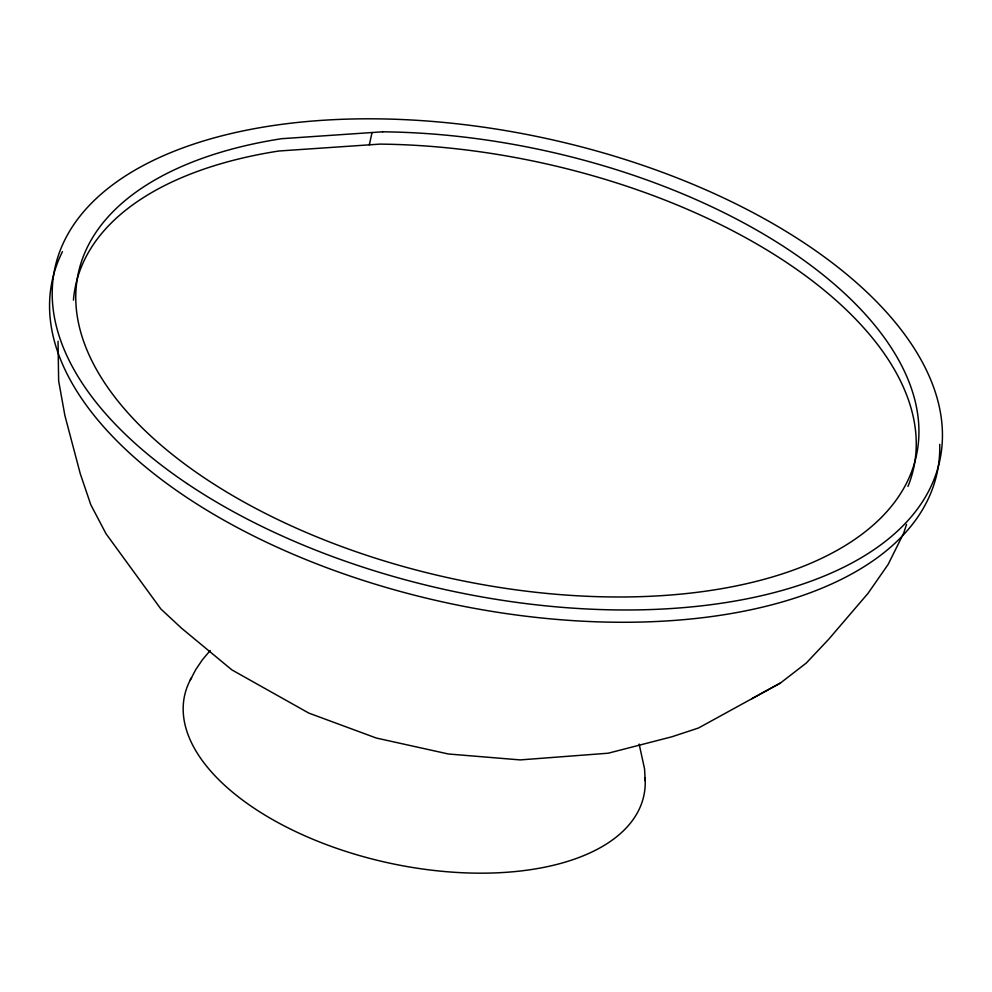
<?xml version="1.0" encoding="UTF-8"?>
<svg xmlns="http://www.w3.org/2000/svg" width="992" height="992" viewBox="0 0 992 992"><rect width="100%" height="100%" fill="white"/><g stroke="black" fill="none" stroke-linecap="round" stroke-linejoin="round"><path stroke-width="1.49" d="M58.044 341.26L58.64 380.854L64.877 415.487L80.228 473.581L90.78 504.692L106.008 533.708L160.878 609.001L181.561 628.221L231.905 669.91L308.859 713.112L376.303 738.036L448.396 753.994L520.217 759.909L608.183 753.213L671.944 736.771L698.504 728.004L780.468 683.004L806.248 663.078L828.692 639.27L868.074 593.278L888.113 564.473L903.7 533.126L906.539 524.408M369.508 143.939L369.346 144.832L372.037 132.531M190.241 680.078L195.784 669.55L202.467 659.668L210.217 650.529M751.738 698.765L780.468 683.004M639.146 744.074L644.552 768.899L645.209 780.803M73.445 300.154A428.854 218.947 12.3 0 1 278.839 151.007L379.924 144.113A428.854 218.947 12.3 0 1 907.953 486.477M645.073 777.902A235.005 119.982 12.3 0 1 387.326 862.643A235.005 119.982 12.3 0 1 191.568 677.635M939.722 444.304A452.761 231.148 12.3 0 1 444.131 602.256A452.761 231.148 12.3 0 1 62.459 251.67M382.602 131.812L281.517 138.706A428.854 218.947 12.3 0 0 260.326 510.83A428.854 218.947 12.3 0 0 913.496 466.302A428.854 218.947 12.3 0 0 382.602 131.812M186.98 483.526A452.761 231.148 12.3 0 0 928.822 490.817A452.761 231.148 12.3 0 0 376.216 118.842A452.761 231.148 12.3 0 0 186.98 483.526"/></g></svg>
